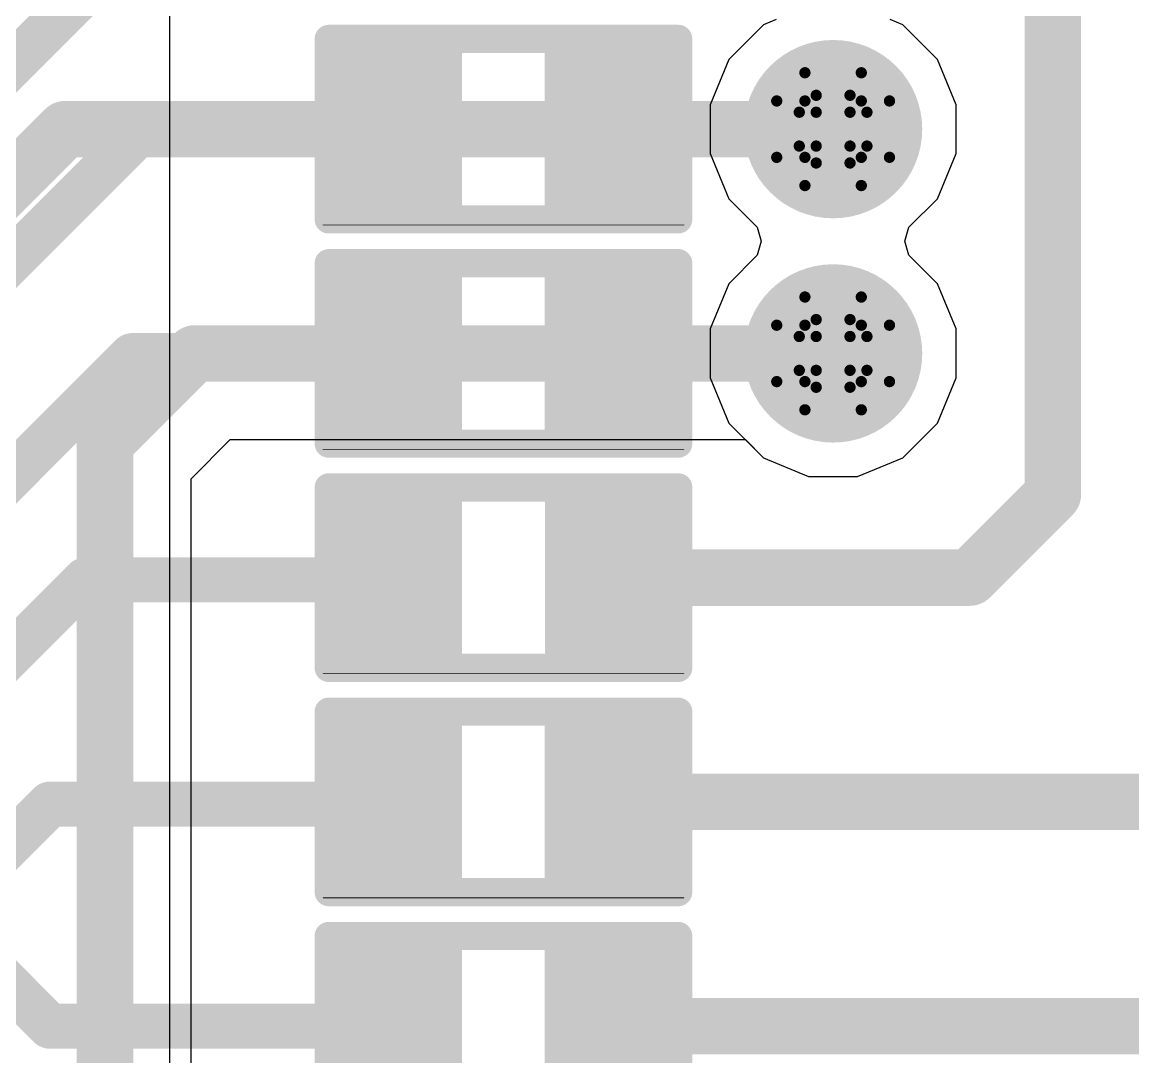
# Model space of a CAD drawing. Header units: inches. Extents: x -3 to 5259, y -3 to 5282.
# Drawn here: x 30.18 to 35.18, y 43.09 to 47.75 of the extents above; entities that cross this region are included whole.
import ezdxf

# ---------------------------------------------------------------- set-up
doc = ezdxf.new("R2010")
doc.units = ezdxf.units.IN
for name, color, linetype in [('Bottom Layer', 5, 'Continuous'), ('Bottom Solder', 6, 'Continuous'), ('Drill Drawing', 1, 'Continuous'), ('Layer 1', 16, 'Continuous'), ('Layer 2', 76, 'Continuous'), ('Top Layer', 1, 'Continuous'), ('Top Overlay', 2, 'Continuous'), ('Top Paste', 8, 'Continuous'), ('Top Solder', 216, 'Continuous'), ('Via Holes', 16, 'Continuous')]:
    doc.layers.add(name, color=color, linetype=linetype)

# ---------------------------------------------------------------- blocks, each defined once
blk = doc.blocks.new('R___0402_107')
at = {"layer": 'Top Layer'}
for points in [[(-0.6985, -0.3175), (-0.6985, 0.3175), (-0.2413, 0.3175), (-0.2413, -0.3175)], [(0.2413, -0.3175), (0.2413, 0.3175), (0.6985, 0.3175), (0.6985, -0.3175)]]:
    blk.add_hatch(color=1, dxfattribs=at).paths.add_polyline_path(points)
at = {"layer": 'Top Paste'}
for points in [[(-0.6985, -0.3175), (-0.6985, 0.3175), (-0.2413, 0.3175), (-0.2413, -0.3175)], [(0.2413, -0.3175), (0.2413, 0.3175), (0.6985, 0.3175), (0.6985, -0.3175)]]:
    blk.add_hatch(color=8, dxfattribs=at).paths.add_polyline_path(points)
at = {"layer": 'Top Solder'}
for points in [[(-0.7535, -0.3725), (-0.7535, 0.3725), (-0.1863, 0.3725), (-0.1863, -0.3725)], [(0.1863, -0.3725), (0.1863, 0.3725), (0.7535, 0.3725), (0.7535, -0.3725)]]:
    blk.add_hatch(color=216, dxfattribs=at).paths.add_polyline_path(points)
at = {"layer": 'Top Overlay'}
for points in [[(-0.7874, -0.4064, 0.127, 0.127, 0), (-0.7874, 0.4064, 0.127, 0.127, 0)], [(-0.7874, 0.4064, 0.127, 0.127, 0), (0.7874, 0.4064, 0.127, 0.127, 0)], [(0.7874, -0.4064, 0.127, 0.127, 0), (0.7874, 0.4064, 0.127, 0.127, 0)], [(-0.7874, -0.4064, 0.127, 0.127, 0), (0.7874, -0.4064, 0.127, 0.127, 0)], [(-0.8128, -0.4318, 0.00323, 0.00323, 0), (0.8128, -0.4318, 0.00323, 0.00323, 0)]]:
    blk.add_lwpolyline(points, format="xyseb", dxfattribs=at)
for points in [[(-0.8191, 0.4064, 0.0635, 0.0635, 1), (-0.7556, 0.4064, 0.0635, 0.0635, 1)], [(-0.8191, 0.4064, 0.0635, 0.0635, 1), (-0.7556, 0.4064, 0.0635, 0.0635, 1)], [(0.7556, 0.4064, 0.0635, 0.0635, 1), (0.8191, 0.4064, 0.0635, 0.0635, 1)], [(0.7556, 0.4064, 0.0635, 0.0635, 1), (0.8191, 0.4064, 0.0635, 0.0635, 1)], [(-0.8191, -0.4064, 0.0635, 0.0635, 1), (-0.7556, -0.4064, 0.0635, 0.0635, 1)], [(-0.8191, -0.4064, 0.0635, 0.0635, 1), (-0.7556, -0.4064, 0.0635, 0.0635, 1)], [(0.7556, -0.4064, 0.0635, 0.0635, 1), (0.8191, -0.4064, 0.0635, 0.0635, 1)], [(0.7556, -0.4064, 0.0635, 0.0635, 1), (0.8191, -0.4064, 0.0635, 0.0635, 1)], [(-0.8136, -0.4318, 0.00161, 0.00161, 1), (-0.812, -0.4318, 0.00161, 0.00161, 1)], [(0.812, -0.4318, 0.00161, 0.00161, 1), (0.8136, -0.4318, 0.00161, 0.00161, 1)]]:
    blk.add_lwpolyline(points, format="xyseb", close=True, dxfattribs=at)
blk = doc.blocks.new('R___0402_108')
at = {"layer": 'Top Layer'}
for points in [[(-0.6985, -0.3175), (-0.6985, 0.3175), (-0.2413, 0.3175), (-0.2413, -0.3175)], [(0.2413, -0.3175), (0.2413, 0.3175), (0.6985, 0.3175), (0.6985, -0.3175)]]:
    blk.add_hatch(color=1, dxfattribs=at).paths.add_polyline_path(points)
at = {"layer": 'Top Paste'}
for points in [[(-0.6985, -0.3175), (-0.6985, 0.3175), (-0.2413, 0.3175), (-0.2413, -0.3175)], [(0.2413, -0.3175), (0.2413, 0.3175), (0.6985, 0.3175), (0.6985, -0.3175)]]:
    blk.add_hatch(color=8, dxfattribs=at).paths.add_polyline_path(points)
at = {"layer": 'Top Solder'}
for points in [[(-0.7535, -0.3725), (-0.7535, 0.3725), (-0.1863, 0.3725), (-0.1863, -0.3725)], [(0.1863, -0.3725), (0.1863, 0.3725), (0.7535, 0.3725), (0.7535, -0.3725)]]:
    blk.add_hatch(color=216, dxfattribs=at).paths.add_polyline_path(points)
at = {"layer": 'Top Overlay'}
for points in [[(-0.7874, -0.4064, 0.127, 0.127, 0), (-0.7874, 0.4064, 0.127, 0.127, 0)], [(-0.7874, 0.4064, 0.127, 0.127, 0), (0.7874, 0.4064, 0.127, 0.127, 0)], [(0.7874, -0.4064, 0.127, 0.127, 0), (0.7874, 0.4064, 0.127, 0.127, 0)], [(-0.7874, -0.4064, 0.127, 0.127, 0), (0.7874, -0.4064, 0.127, 0.127, 0)], [(-0.8128, -0.4318, 0.00323, 0.00323, 0), (0.8128, -0.4318, 0.00323, 0.00323, 0)]]:
    blk.add_lwpolyline(points, format="xyseb", dxfattribs=at)
for points in [[(-0.8191, 0.4064, 0.0635, 0.0635, 1), (-0.7556, 0.4064, 0.0635, 0.0635, 1)], [(-0.8191, 0.4064, 0.0635, 0.0635, 1), (-0.7556, 0.4064, 0.0635, 0.0635, 1)], [(0.7556, 0.4064, 0.0635, 0.0635, 1), (0.8191, 0.4064, 0.0635, 0.0635, 1)], [(0.7556, 0.4064, 0.0635, 0.0635, 1), (0.8191, 0.4064, 0.0635, 0.0635, 1)], [(-0.8191, -0.4064, 0.0635, 0.0635, 1), (-0.7556, -0.4064, 0.0635, 0.0635, 1)], [(-0.8191, -0.4064, 0.0635, 0.0635, 1), (-0.7556, -0.4064, 0.0635, 0.0635, 1)], [(0.7556, -0.4064, 0.0635, 0.0635, 1), (0.8191, -0.4064, 0.0635, 0.0635, 1)], [(0.7556, -0.4064, 0.0635, 0.0635, 1), (0.8191, -0.4064, 0.0635, 0.0635, 1)], [(-0.8136, -0.4318, 0.00161, 0.00161, 1), (-0.812, -0.4318, 0.00161, 0.00161, 1)], [(0.812, -0.4318, 0.00161, 0.00161, 1), (0.8136, -0.4318, 0.00161, 0.00161, 1)]]:
    blk.add_lwpolyline(points, format="xyseb", close=True, dxfattribs=at)
blk = doc.blocks.new('R___0402_125')
at = {"layer": 'Top Layer'}
for points in [[(-0.6985, -0.3175), (-0.6985, 0.3175), (-0.2413, 0.3175), (-0.2413, -0.3175)], [(0.2413, -0.3175), (0.2413, 0.3175), (0.6985, 0.3175), (0.6985, -0.3175)]]:
    blk.add_hatch(color=1, dxfattribs=at).paths.add_polyline_path(points)
at = {"layer": 'Top Paste'}
for points in [[(-0.6985, -0.3175), (-0.6985, 0.3175), (-0.2413, 0.3175), (-0.2413, -0.3175)], [(0.2413, -0.3175), (0.2413, 0.3175), (0.6985, 0.3175), (0.6985, -0.3175)]]:
    blk.add_hatch(color=8, dxfattribs=at).paths.add_polyline_path(points)
at = {"layer": 'Top Solder'}
for points in [[(-0.7535, -0.3725), (-0.7535, 0.3725), (-0.1863, 0.3725), (-0.1863, -0.3725)], [(0.1863, -0.3725), (0.1863, 0.3725), (0.7535, 0.3725), (0.7535, -0.3725)]]:
    blk.add_hatch(color=216, dxfattribs=at).paths.add_polyline_path(points)
at = {"layer": 'Top Overlay'}
for points in [[(-0.7874, -0.4064, 0.127, 0.127, 0), (-0.7874, 0.4064, 0.127, 0.127, 0)], [(-0.7874, 0.4064, 0.127, 0.127, 0), (0.7874, 0.4064, 0.127, 0.127, 0)], [(0.7874, -0.4064, 0.127, 0.127, 0), (0.7874, 0.4064, 0.127, 0.127, 0)], [(-0.7874, -0.4064, 0.127, 0.127, 0), (0.7874, -0.4064, 0.127, 0.127, 0)], [(-0.8128, -0.4318, 0.00323, 0.00323, 0), (0.8128, -0.4318, 0.00323, 0.00323, 0)]]:
    blk.add_lwpolyline(points, format="xyseb", dxfattribs=at)
for points in [[(-0.8191, 0.4064, 0.0635, 0.0635, 1), (-0.7556, 0.4064, 0.0635, 0.0635, 1)], [(-0.8191, 0.4064, 0.0635, 0.0635, 1), (-0.7556, 0.4064, 0.0635, 0.0635, 1)], [(0.7556, 0.4064, 0.0635, 0.0635, 1), (0.8191, 0.4064, 0.0635, 0.0635, 1)], [(0.7556, 0.4064, 0.0635, 0.0635, 1), (0.8191, 0.4064, 0.0635, 0.0635, 1)], [(-0.8191, -0.4064, 0.0635, 0.0635, 1), (-0.7556, -0.4064, 0.0635, 0.0635, 1)], [(-0.8191, -0.4064, 0.0635, 0.0635, 1), (-0.7556, -0.4064, 0.0635, 0.0635, 1)], [(0.7556, -0.4064, 0.0635, 0.0635, 1), (0.8191, -0.4064, 0.0635, 0.0635, 1)], [(0.7556, -0.4064, 0.0635, 0.0635, 1), (0.8191, -0.4064, 0.0635, 0.0635, 1)], [(-0.8136, -0.4318, 0.00161, 0.00161, 1), (-0.812, -0.4318, 0.00161, 0.00161, 1)], [(0.812, -0.4318, 0.00161, 0.00161, 1), (0.8136, -0.4318, 0.00161, 0.00161, 1)]]:
    blk.add_lwpolyline(points, format="xyseb", close=True, dxfattribs=at)
blk = doc.blocks.new('R___0402_129')
at = {"layer": 'Top Layer'}
for points in [[(-0.6985, -0.3175), (-0.6985, 0.3175), (-0.2413, 0.3175), (-0.2413, -0.3175)], [(0.2413, -0.3175), (0.2413, 0.3175), (0.6985, 0.3175), (0.6985, -0.3175)]]:
    blk.add_hatch(color=1, dxfattribs=at).paths.add_polyline_path(points)
at = {"layer": 'Top Paste'}
for points in [[(-0.6985, -0.3175), (-0.6985, 0.3175), (-0.2413, 0.3175), (-0.2413, -0.3175)], [(0.2413, -0.3175), (0.2413, 0.3175), (0.6985, 0.3175), (0.6985, -0.3175)]]:
    blk.add_hatch(color=8, dxfattribs=at).paths.add_polyline_path(points)
at = {"layer": 'Top Solder'}
for points in [[(-0.7535, -0.3725), (-0.7535, 0.3725), (-0.1863, 0.3725), (-0.1863, -0.3725)], [(0.1863, -0.3725), (0.1863, 0.3725), (0.7535, 0.3725), (0.7535, -0.3725)]]:
    blk.add_hatch(color=216, dxfattribs=at).paths.add_polyline_path(points)
at = {"layer": 'Top Overlay'}
for points in [[(-0.7874, -0.4064, 0.127, 0.127, 0), (-0.7874, 0.4064, 0.127, 0.127, 0)], [(-0.7874, 0.4064, 0.127, 0.127, 0), (0.7874, 0.4064, 0.127, 0.127, 0)], [(0.7874, -0.4064, 0.127, 0.127, 0), (0.7874, 0.4064, 0.127, 0.127, 0)], [(-0.7874, -0.4064, 0.127, 0.127, 0), (0.7874, -0.4064, 0.127, 0.127, 0)], [(-0.8128, -0.4318, 0.00323, 0.00323, 0), (0.8128, -0.4318, 0.00323, 0.00323, 0)]]:
    blk.add_lwpolyline(points, format="xyseb", dxfattribs=at)
for points in [[(-0.8191, 0.4064, 0.0635, 0.0635, 1), (-0.7556, 0.4064, 0.0635, 0.0635, 1)], [(-0.8191, 0.4064, 0.0635, 0.0635, 1), (-0.7556, 0.4064, 0.0635, 0.0635, 1)], [(0.7556, 0.4064, 0.0635, 0.0635, 1), (0.8191, 0.4064, 0.0635, 0.0635, 1)], [(0.7556, 0.4064, 0.0635, 0.0635, 1), (0.8191, 0.4064, 0.0635, 0.0635, 1)], [(-0.8191, -0.4064, 0.0635, 0.0635, 1), (-0.7556, -0.4064, 0.0635, 0.0635, 1)], [(-0.8191, -0.4064, 0.0635, 0.0635, 1), (-0.7556, -0.4064, 0.0635, 0.0635, 1)], [(0.7556, -0.4064, 0.0635, 0.0635, 1), (0.8191, -0.4064, 0.0635, 0.0635, 1)], [(0.7556, -0.4064, 0.0635, 0.0635, 1), (0.8191, -0.4064, 0.0635, 0.0635, 1)], [(-0.8136, -0.4318, 0.00161, 0.00161, 1), (-0.812, -0.4318, 0.00161, 0.00161, 1)], [(0.812, -0.4318, 0.00161, 0.00161, 1), (0.8136, -0.4318, 0.00161, 0.00161, 1)]]:
    blk.add_lwpolyline(points, format="xyseb", close=True, dxfattribs=at)
blk = doc.blocks.new('R___0402_131')
at = {"layer": 'Top Layer'}
for points in [[(-0.6985, -0.3175), (-0.6985, 0.3175), (-0.2413, 0.3175), (-0.2413, -0.3175)], [(0.2413, -0.3175), (0.2413, 0.3175), (0.6985, 0.3175), (0.6985, -0.3175)]]:
    blk.add_hatch(color=1, dxfattribs=at).paths.add_polyline_path(points)
at = {"layer": 'Top Paste'}
for points in [[(-0.6985, -0.3175), (-0.6985, 0.3175), (-0.2413, 0.3175), (-0.2413, -0.3175)], [(0.2413, -0.3175), (0.2413, 0.3175), (0.6985, 0.3175), (0.6985, -0.3175)]]:
    blk.add_hatch(color=8, dxfattribs=at).paths.add_polyline_path(points)
at = {"layer": 'Top Solder'}
for points in [[(-0.7535, -0.3725), (-0.7535, 0.3725), (-0.1863, 0.3725), (-0.1863, -0.3725)], [(0.1863, -0.3725), (0.1863, 0.3725), (0.7535, 0.3725), (0.7535, -0.3725)]]:
    blk.add_hatch(color=216, dxfattribs=at).paths.add_polyline_path(points)
at = {"layer": 'Top Overlay'}
for points in [[(-0.7874, -0.4064, 0.127, 0.127, 0), (-0.7874, 0.4064, 0.127, 0.127, 0)], [(-0.7874, 0.4064, 0.127, 0.127, 0), (0.7874, 0.4064, 0.127, 0.127, 0)], [(0.7874, -0.4064, 0.127, 0.127, 0), (0.7874, 0.4064, 0.127, 0.127, 0)], [(-0.7874, -0.4064, 0.127, 0.127, 0), (0.7874, -0.4064, 0.127, 0.127, 0)], [(-0.8128, -0.4318, 0.00323, 0.00323, 0), (0.8128, -0.4318, 0.00323, 0.00323, 0)]]:
    blk.add_lwpolyline(points, format="xyseb", dxfattribs=at)
for points in [[(-0.8191, 0.4064, 0.0635, 0.0635, 1), (-0.7556, 0.4064, 0.0635, 0.0635, 1)], [(-0.8191, 0.4064, 0.0635, 0.0635, 1), (-0.7556, 0.4064, 0.0635, 0.0635, 1)], [(0.7556, 0.4064, 0.0635, 0.0635, 1), (0.8191, 0.4064, 0.0635, 0.0635, 1)], [(0.7556, 0.4064, 0.0635, 0.0635, 1), (0.8191, 0.4064, 0.0635, 0.0635, 1)], [(-0.8191, -0.4064, 0.0635, 0.0635, 1), (-0.7556, -0.4064, 0.0635, 0.0635, 1)], [(-0.8191, -0.4064, 0.0635, 0.0635, 1), (-0.7556, -0.4064, 0.0635, 0.0635, 1)], [(0.7556, -0.4064, 0.0635, 0.0635, 1), (0.8191, -0.4064, 0.0635, 0.0635, 1)], [(0.7556, -0.4064, 0.0635, 0.0635, 1), (0.8191, -0.4064, 0.0635, 0.0635, 1)], [(-0.8136, -0.4318, 0.00161, 0.00161, 1), (-0.812, -0.4318, 0.00161, 0.00161, 1)], [(0.812, -0.4318, 0.00161, 0.00161, 1), (0.8136, -0.4318, 0.00161, 0.00161, 1)]]:
    blk.add_lwpolyline(points, format="xyseb", close=True, dxfattribs=at)

msp = doc.modelspace()

# ---------------------------------------------------------------- hatches: boundary and pattern name
at = {"layer": 'Bottom Layer'}
h = msp.add_hatch(color=5, dxfattribs=at)
edge = h.paths.add_edge_path()
edge.add_arc((33.8328, 47.2638), 0.3, 0, 360)
h = msp.add_hatch(color=5, dxfattribs=at)
edge = h.paths.add_edge_path()
edge.add_arc((33.8328, 46.2538), 0.3, 0, 360)
at = {"layer": 'Bottom Solder'}
h = msp.add_hatch(color=6, dxfattribs=at)
edge = h.paths.add_edge_path()
edge.add_arc((33.8328, 47.2638), 0.4016, 0, 360)
h = msp.add_hatch(color=6, dxfattribs=at)
edge = h.paths.add_edge_path()
edge.add_arc((33.8328, 46.2538), 0.4016, 0, 360)
at = {"layer": 'Layer 1'}
h = msp.add_hatch(color=16, dxfattribs=at)
edge = h.paths.add_edge_path()
edge.add_arc((33.8328, 47.2638), 0.3, 0, 360)
h = msp.add_hatch(color=16, dxfattribs=at)
edge = h.paths.add_edge_path()
edge.add_arc((33.8328, 46.2538), 0.3, 0, 360)
at = {"layer": 'Layer 2'}
h = msp.add_hatch(color=76, dxfattribs=at)
edge = h.paths.add_edge_path()
edge.add_arc((33.8328, 47.2638), 0.3, 0, 360)
h = msp.add_hatch(color=76, dxfattribs=at)
edge = h.paths.add_edge_path()
edge.add_arc((33.8328, 46.2538), 0.3, 0, 360)
at = {"layer": 'Top Layer'}
h = msp.add_hatch(color=1, dxfattribs=at)
edge = h.paths.add_edge_path()
edge.add_arc((33.8328, 47.2638), 0.3, 0, 360)
h = msp.add_hatch(color=1, dxfattribs=at)
edge = h.paths.add_edge_path()
edge.add_arc((33.8328, 46.2538), 0.3, 0, 360)
at = {"layer": 'Top Solder'}
h = msp.add_hatch(color=216, dxfattribs=at)
edge = h.paths.add_edge_path()
edge.add_arc((33.8328, 47.2638), 0.4016, 0, 360)
h = msp.add_hatch(color=216, dxfattribs=at)
edge = h.paths.add_edge_path()
edge.add_arc((33.8328, 46.2538), 0.4016, 0, 360)
at = {"layer": 'Via Holes'}
h = msp.add_hatch(color=7, dxfattribs=at)
edge = h.paths.add_edge_path()
edge.add_arc((33.8328, 47.2638), 0.15, 0, 360)
h = msp.add_hatch(color=7, dxfattribs=at)
edge = h.paths.add_edge_path()
edge.add_arc((33.8328, 46.2538), 0.15, 0, 360)

# ---------------------------------------------------------------- linework, layer by layer
at = {"layer": 'Bottom Layer'}
for p, q in [((34.1466, 47.7335), (34.0898, 47.757)), ((34.3025, 47.5776), (34.1466, 47.7335)), ((34.3868, 47.374), (34.3025, 47.5776)), ((34.3868, 47.1536), (34.3868, 47.374)), ((34.3025, 46.95), (34.3868, 47.1536)), ((34.1744, 46.8219), (34.3025, 46.95)), ((34.1566, 46.7588), (34.1744, 46.8219)), ((34.1744, 46.6957), (34.1566, 46.7588)), ((34.3025, 46.5676), (34.1744, 46.6957)), ((34.3868, 46.364), (34.3025, 46.5676)), ((34.3868, 46.1436), (34.3868, 46.364)), ((34.3025, 45.94), (34.3868, 46.1436)), ((34.1466, 45.7842), (34.3025, 45.94)), ((30.9407, 45.6892), (31.1168, 45.8654)), ((31.1168, 45.8654), (33.4378, 45.8654)), ((33.4378, 45.8654), (33.519, 45.7842)), ((33.519, 45.7842), (33.7226, 45.6998)), ((33.943, 45.6998), (34.1466, 45.7842)), ((30.9407, 24.2403), (30.9407, 45.6892)), ((33.7226, 45.6998), (33.943, 45.6998))]:
    msp.add_line(p, q, dxfattribs=at)
for points in [[(29.845, 46.7366, 0.254, 0.254, 0), (30.3722, 47.2638, 0.254, 0.254, 0)], [(30.3722, 47.2638, 0.254, 0.254, 0), (33.8328, 47.2638, 0.254, 0.254, 0)], [(33.8328, 47.2638, 0.254, 0.254, 0), (33.909, 47.2638, 0.254, 0.254, 0)], [(30.5522, 45.8501, 0.254, 0.254, 0), (30.9559, 46.2538, 0.254, 0.254, 0)], [(30.9559, 46.2538, 0.254, 0.254, 0), (33.8328, 46.2538, 0.254, 0.254, 0)], [(33.8328, 46.2538, 0.254, 0.254, 0), (33.909, 46.2538, 0.254, 0.254, 0)], [(30.5522, 24.2403, 0.254, 0.254, 0), (30.5522, 45.8501, 0.254, 0.254, 0)]]:
    msp.add_lwpolyline(points, format="xyseb", dxfattribs=at)
for points in [[(30.3087, 47.2638, 0.127, 0.127, 1), (30.4357, 47.2638, 0.127, 0.127, 1)], [(30.3087, 47.2638, 0.127, 0.127, 1), (30.4357, 47.2638, 0.127, 0.127, 1)], [(33.7693, 47.2638, 0.127, 0.127, 1), (33.8963, 47.2638, 0.127, 0.127, 1)], [(33.7693, 47.2638, 0.127, 0.127, 1), (33.8963, 47.2638, 0.127, 0.127, 1)], [(33.8455, 47.2638, 0.127, 0.127, 1), (33.9725, 47.2638, 0.127, 0.127, 1)], [(30.8924, 46.2538, 0.127, 0.127, 1), (31.0194, 46.2538, 0.127, 0.127, 1)], [(30.8924, 46.2538, 0.127, 0.127, 1), (31.0194, 46.2538, 0.127, 0.127, 1)], [(33.7693, 46.2538, 0.127, 0.127, 1), (33.8963, 46.2538, 0.127, 0.127, 1)], [(33.7693, 46.2538, 0.127, 0.127, 1), (33.8963, 46.2538, 0.127, 0.127, 1)], [(33.8455, 46.2538, 0.127, 0.127, 1), (33.9725, 46.2538, 0.127, 0.127, 1)], [(30.4887, 45.8501, 0.127, 0.127, 1), (30.6157, 45.8501, 0.127, 0.127, 1)], [(30.4887, 45.8501, 0.127, 0.127, 1), (30.6157, 45.8501, 0.127, 0.127, 1)]]:
    msp.add_lwpolyline(points, format="xyseb", close=True, dxfattribs=at)
at = {"layer": 'Drill Drawing'}
for points in [[(33.7058, 47.3908, 0.0508, 0.0508, 0), (33.7058, 47.5178, 0.0508, 0.0508, 0)], [(33.7058, 47.5178, 0.0508, 0.0508, 0), (33.9598, 47.5178, 0.0508, 0.0508, 0)], [(33.9598, 47.3908, 0.0508, 0.0508, 0), (33.9598, 47.5178, 0.0508, 0.0508, 0)], [(33.7566, 47.34, 0.0508, 0.0508, 0), (33.7566, 47.4162, 0.0508, 0.0508, 0)], [(33.7566, 47.4162, 0.0508, 0.0508, 0), (33.909, 47.4162, 0.0508, 0.0508, 0)], [(33.909, 47.34, 0.0508, 0.0508, 0), (33.909, 47.4162, 0.0508, 0.0508, 0)], [(33.5788, 47.1368, 0.0508, 0.0508, 0), (33.5788, 47.3908, 0.0508, 0.0508, 0)], [(33.5788, 47.3908, 0.0508, 0.0508, 0), (33.7058, 47.3908, 0.0508, 0.0508, 0)], [(33.9598, 47.3908, 0.0508, 0.0508, 0), (34.0868, 47.3908, 0.0508, 0.0508, 0)], [(34.0868, 47.1368, 0.0508, 0.0508, 0), (34.0868, 47.3908, 0.0508, 0.0508, 0)], [(33.6804, 47.1876, 0.0508, 0.0508, 0), (33.6804, 47.34, 0.0508, 0.0508, 0)], [(33.6804, 47.34, 0.0508, 0.0508, 0), (33.7566, 47.34, 0.0508, 0.0508, 0)], [(33.909, 47.34, 0.0508, 0.0508, 0), (33.9852, 47.34, 0.0508, 0.0508, 0)], [(33.9852, 47.1876, 0.0508, 0.0508, 0), (33.9852, 47.34, 0.0508, 0.0508, 0)], [(33.6804, 47.1876, 0.0508, 0.0508, 0), (33.7566, 47.1876, 0.0508, 0.0508, 0)], [(33.7566, 47.1114, 0.0508, 0.0508, 0), (33.7566, 47.1876, 0.0508, 0.0508, 0)], [(33.909, 47.1876, 0.0508, 0.0508, 0), (33.9852, 47.1876, 0.0508, 0.0508, 0)], [(33.909, 47.1114, 0.0508, 0.0508, 0), (33.909, 47.1876, 0.0508, 0.0508, 0)], [(33.5788, 47.1368, 0.0508, 0.0508, 0), (33.7058, 47.1368, 0.0508, 0.0508, 0)], [(33.7058, 47.0098, 0.0508, 0.0508, 0), (33.7058, 47.1368, 0.0508, 0.0508, 0)], [(33.7566, 47.1114, 0.0508, 0.0508, 0), (33.909, 47.1114, 0.0508, 0.0508, 0)], [(33.9598, 47.1368, 0.0508, 0.0508, 0), (34.0868, 47.1368, 0.0508, 0.0508, 0)], [(33.9598, 47.0098, 0.0508, 0.0508, 0), (33.9598, 47.1368, 0.0508, 0.0508, 0)], [(33.7058, 47.0098, 0.0508, 0.0508, 0), (33.9598, 47.0098, 0.0508, 0.0508, 0)], [(33.7058, 46.3808, 0.0508, 0.0508, 0), (33.7058, 46.5078, 0.0508, 0.0508, 0)], [(33.7058, 46.5078, 0.0508, 0.0508, 0), (33.9598, 46.5078, 0.0508, 0.0508, 0)], [(33.9598, 46.3808, 0.0508, 0.0508, 0), (33.9598, 46.5078, 0.0508, 0.0508, 0)], [(33.5788, 46.1268, 0.0508, 0.0508, 0), (33.5788, 46.3808, 0.0508, 0.0508, 0)], [(33.5788, 46.3808, 0.0508, 0.0508, 0), (33.7058, 46.3808, 0.0508, 0.0508, 0)], [(33.7566, 46.33, 0.0508, 0.0508, 0), (33.7566, 46.4062, 0.0508, 0.0508, 0)], [(33.7566, 46.4062, 0.0508, 0.0508, 0), (33.909, 46.4062, 0.0508, 0.0508, 0)], [(33.909, 46.33, 0.0508, 0.0508, 0), (33.909, 46.4062, 0.0508, 0.0508, 0)], [(33.9598, 46.3808, 0.0508, 0.0508, 0), (34.0868, 46.3808, 0.0508, 0.0508, 0)], [(34.0868, 46.1268, 0.0508, 0.0508, 0), (34.0868, 46.3808, 0.0508, 0.0508, 0)], [(33.6804, 46.1776, 0.0508, 0.0508, 0), (33.6804, 46.33, 0.0508, 0.0508, 0)], [(33.6804, 46.33, 0.0508, 0.0508, 0), (33.7566, 46.33, 0.0508, 0.0508, 0)], [(33.909, 46.33, 0.0508, 0.0508, 0), (33.9852, 46.33, 0.0508, 0.0508, 0)], [(33.9852, 46.1776, 0.0508, 0.0508, 0), (33.9852, 46.33, 0.0508, 0.0508, 0)], [(33.6804, 46.1776, 0.0508, 0.0508, 0), (33.7566, 46.1776, 0.0508, 0.0508, 0)], [(33.7566, 46.1014, 0.0508, 0.0508, 0), (33.7566, 46.1776, 0.0508, 0.0508, 0)], [(33.909, 46.1776, 0.0508, 0.0508, 0), (33.9852, 46.1776, 0.0508, 0.0508, 0)], [(33.909, 46.1014, 0.0508, 0.0508, 0), (33.909, 46.1776, 0.0508, 0.0508, 0)], [(33.5788, 46.1268, 0.0508, 0.0508, 0), (33.7058, 46.1268, 0.0508, 0.0508, 0)], [(33.7058, 45.9998, 0.0508, 0.0508, 0), (33.7058, 46.1268, 0.0508, 0.0508, 0)], [(33.9598, 46.1268, 0.0508, 0.0508, 0), (34.0868, 46.1268, 0.0508, 0.0508, 0)], [(33.9598, 45.9998, 0.0508, 0.0508, 0), (33.9598, 46.1268, 0.0508, 0.0508, 0)], [(33.7566, 46.1014, 0.0508, 0.0508, 0), (33.909, 46.1014, 0.0508, 0.0508, 0)], [(33.7058, 45.9998, 0.0508, 0.0508, 0), (33.9598, 45.9998, 0.0508, 0.0508, 0)]]:
    msp.add_lwpolyline(points, format="xyseb", dxfattribs=at)
for points in [[(33.6931, 47.5178, 0.0254, 0.0254, 1), (33.7185, 47.5178, 0.0254, 0.0254, 1)], [(33.6931, 47.5178, 0.0254, 0.0254, 1), (33.7185, 47.5178, 0.0254, 0.0254, 1)], [(33.9471, 47.5178, 0.0254, 0.0254, 1), (33.9725, 47.5178, 0.0254, 0.0254, 1)], [(33.9471, 47.5178, 0.0254, 0.0254, 1), (33.9725, 47.5178, 0.0254, 0.0254, 1)], [(33.7439, 47.4162, 0.0254, 0.0254, 1), (33.7693, 47.4162, 0.0254, 0.0254, 1)], [(33.7439, 47.4162, 0.0254, 0.0254, 1), (33.7693, 47.4162, 0.0254, 0.0254, 1)], [(33.8963, 47.4162, 0.0254, 0.0254, 1), (33.9217, 47.4162, 0.0254, 0.0254, 1)], [(33.8963, 47.4162, 0.0254, 0.0254, 1), (33.9217, 47.4162, 0.0254, 0.0254, 1)], [(33.5661, 47.3908, 0.0254, 0.0254, 1), (33.5915, 47.3908, 0.0254, 0.0254, 1)], [(33.5661, 47.3908, 0.0254, 0.0254, 1), (33.5915, 47.3908, 0.0254, 0.0254, 1)], [(33.6931, 47.3908, 0.0254, 0.0254, 1), (33.7185, 47.3908, 0.0254, 0.0254, 1)], [(33.6931, 47.3908, 0.0254, 0.0254, 1), (33.7185, 47.3908, 0.0254, 0.0254, 1)], [(33.9471, 47.3908, 0.0254, 0.0254, 1), (33.9725, 47.3908, 0.0254, 0.0254, 1)], [(33.9471, 47.3908, 0.0254, 0.0254, 1), (33.9725, 47.3908, 0.0254, 0.0254, 1)], [(34.0741, 47.3908, 0.0254, 0.0254, 1), (34.0995, 47.3908, 0.0254, 0.0254, 1)], [(34.0741, 47.3908, 0.0254, 0.0254, 1), (34.0995, 47.3908, 0.0254, 0.0254, 1)], [(33.6677, 47.34, 0.0254, 0.0254, 1), (33.6931, 47.34, 0.0254, 0.0254, 1)], [(33.6677, 47.34, 0.0254, 0.0254, 1), (33.6931, 47.34, 0.0254, 0.0254, 1)], [(33.7439, 47.34, 0.0254, 0.0254, 1), (33.7693, 47.34, 0.0254, 0.0254, 1)], [(33.7439, 47.34, 0.0254, 0.0254, 1), (33.7693, 47.34, 0.0254, 0.0254, 1)], [(33.8963, 47.34, 0.0254, 0.0254, 1), (33.9217, 47.34, 0.0254, 0.0254, 1)], [(33.8963, 47.34, 0.0254, 0.0254, 1), (33.9217, 47.34, 0.0254, 0.0254, 1)], [(33.9725, 47.34, 0.0254, 0.0254, 1), (33.9979, 47.34, 0.0254, 0.0254, 1)], [(33.9725, 47.34, 0.0254, 0.0254, 1), (33.9979, 47.34, 0.0254, 0.0254, 1)], [(33.6677, 47.1876, 0.0254, 0.0254, 1), (33.6931, 47.1876, 0.0254, 0.0254, 1)], [(33.6677, 47.1876, 0.0254, 0.0254, 1), (33.6931, 47.1876, 0.0254, 0.0254, 1)], [(33.7439, 47.1876, 0.0254, 0.0254, 1), (33.7693, 47.1876, 0.0254, 0.0254, 1)], [(33.7439, 47.1876, 0.0254, 0.0254, 1), (33.7693, 47.1876, 0.0254, 0.0254, 1)], [(33.8963, 47.1876, 0.0254, 0.0254, 1), (33.9217, 47.1876, 0.0254, 0.0254, 1)], [(33.8963, 47.1876, 0.0254, 0.0254, 1), (33.9217, 47.1876, 0.0254, 0.0254, 1)], [(33.9725, 47.1876, 0.0254, 0.0254, 1), (33.9979, 47.1876, 0.0254, 0.0254, 1)], [(33.9725, 47.1876, 0.0254, 0.0254, 1), (33.9979, 47.1876, 0.0254, 0.0254, 1)], [(33.5661, 47.1368, 0.0254, 0.0254, 1), (33.5915, 47.1368, 0.0254, 0.0254, 1)], [(33.5661, 47.1368, 0.0254, 0.0254, 1), (33.5915, 47.1368, 0.0254, 0.0254, 1)], [(33.6931, 47.1368, 0.0254, 0.0254, 1), (33.7185, 47.1368, 0.0254, 0.0254, 1)], [(33.6931, 47.1368, 0.0254, 0.0254, 1), (33.7185, 47.1368, 0.0254, 0.0254, 1)], [(33.7439, 47.1114, 0.0254, 0.0254, 1), (33.7693, 47.1114, 0.0254, 0.0254, 1)], [(33.7439, 47.1114, 0.0254, 0.0254, 1), (33.7693, 47.1114, 0.0254, 0.0254, 1)], [(33.8963, 47.1114, 0.0254, 0.0254, 1), (33.9217, 47.1114, 0.0254, 0.0254, 1)], [(33.8963, 47.1114, 0.0254, 0.0254, 1), (33.9217, 47.1114, 0.0254, 0.0254, 1)], [(33.9471, 47.1368, 0.0254, 0.0254, 1), (33.9725, 47.1368, 0.0254, 0.0254, 1)], [(33.9471, 47.1368, 0.0254, 0.0254, 1), (33.9725, 47.1368, 0.0254, 0.0254, 1)], [(34.0741, 47.1368, 0.0254, 0.0254, 1), (34.0995, 47.1368, 0.0254, 0.0254, 1)], [(34.0741, 47.1368, 0.0254, 0.0254, 1), (34.0995, 47.1368, 0.0254, 0.0254, 1)], [(33.6931, 47.0098, 0.0254, 0.0254, 1), (33.7185, 47.0098, 0.0254, 0.0254, 1)], [(33.6931, 47.0098, 0.0254, 0.0254, 1), (33.7185, 47.0098, 0.0254, 0.0254, 1)], [(33.9471, 47.0098, 0.0254, 0.0254, 1), (33.9725, 47.0098, 0.0254, 0.0254, 1)], [(33.9471, 47.0098, 0.0254, 0.0254, 1), (33.9725, 47.0098, 0.0254, 0.0254, 1)], [(33.6931, 46.5078, 0.0254, 0.0254, 1), (33.7185, 46.5078, 0.0254, 0.0254, 1)], [(33.6931, 46.5078, 0.0254, 0.0254, 1), (33.7185, 46.5078, 0.0254, 0.0254, 1)], [(33.9471, 46.5078, 0.0254, 0.0254, 1), (33.9725, 46.5078, 0.0254, 0.0254, 1)], [(33.9471, 46.5078, 0.0254, 0.0254, 1), (33.9725, 46.5078, 0.0254, 0.0254, 1)], [(33.5661, 46.3808, 0.0254, 0.0254, 1), (33.5915, 46.3808, 0.0254, 0.0254, 1)], [(33.5661, 46.3808, 0.0254, 0.0254, 1), (33.5915, 46.3808, 0.0254, 0.0254, 1)], [(33.6931, 46.3808, 0.0254, 0.0254, 1), (33.7185, 46.3808, 0.0254, 0.0254, 1)], [(33.6931, 46.3808, 0.0254, 0.0254, 1), (33.7185, 46.3808, 0.0254, 0.0254, 1)], [(33.7439, 46.4062, 0.0254, 0.0254, 1), (33.7693, 46.4062, 0.0254, 0.0254, 1)], [(33.7439, 46.4062, 0.0254, 0.0254, 1), (33.7693, 46.4062, 0.0254, 0.0254, 1)], [(33.8963, 46.4062, 0.0254, 0.0254, 1), (33.9217, 46.4062, 0.0254, 0.0254, 1)], [(33.8963, 46.4062, 0.0254, 0.0254, 1), (33.9217, 46.4062, 0.0254, 0.0254, 1)], [(33.9471, 46.3808, 0.0254, 0.0254, 1), (33.9725, 46.3808, 0.0254, 0.0254, 1)], [(33.9471, 46.3808, 0.0254, 0.0254, 1), (33.9725, 46.3808, 0.0254, 0.0254, 1)], [(34.0741, 46.3808, 0.0254, 0.0254, 1), (34.0995, 46.3808, 0.0254, 0.0254, 1)], [(34.0741, 46.3808, 0.0254, 0.0254, 1), (34.0995, 46.3808, 0.0254, 0.0254, 1)], [(33.6677, 46.33, 0.0254, 0.0254, 1), (33.6931, 46.33, 0.0254, 0.0254, 1)], [(33.6677, 46.33, 0.0254, 0.0254, 1), (33.6931, 46.33, 0.0254, 0.0254, 1)], [(33.7439, 46.33, 0.0254, 0.0254, 1), (33.7693, 46.33, 0.0254, 0.0254, 1)], [(33.7439, 46.33, 0.0254, 0.0254, 1), (33.7693, 46.33, 0.0254, 0.0254, 1)], [(33.8963, 46.33, 0.0254, 0.0254, 1), (33.9217, 46.33, 0.0254, 0.0254, 1)], [(33.8963, 46.33, 0.0254, 0.0254, 1), (33.9217, 46.33, 0.0254, 0.0254, 1)], [(33.9725, 46.33, 0.0254, 0.0254, 1), (33.9979, 46.33, 0.0254, 0.0254, 1)], [(33.9725, 46.33, 0.0254, 0.0254, 1), (33.9979, 46.33, 0.0254, 0.0254, 1)], [(33.6677, 46.1776, 0.0254, 0.0254, 1), (33.6931, 46.1776, 0.0254, 0.0254, 1)], [(33.6677, 46.1776, 0.0254, 0.0254, 1), (33.6931, 46.1776, 0.0254, 0.0254, 1)], [(33.7439, 46.1776, 0.0254, 0.0254, 1), (33.7693, 46.1776, 0.0254, 0.0254, 1)], [(33.7439, 46.1776, 0.0254, 0.0254, 1), (33.7693, 46.1776, 0.0254, 0.0254, 1)], [(33.8963, 46.1776, 0.0254, 0.0254, 1), (33.9217, 46.1776, 0.0254, 0.0254, 1)], [(33.8963, 46.1776, 0.0254, 0.0254, 1), (33.9217, 46.1776, 0.0254, 0.0254, 1)], [(33.9725, 46.1776, 0.0254, 0.0254, 1), (33.9979, 46.1776, 0.0254, 0.0254, 1)], [(33.9725, 46.1776, 0.0254, 0.0254, 1), (33.9979, 46.1776, 0.0254, 0.0254, 1)], [(33.5661, 46.1268, 0.0254, 0.0254, 1), (33.5915, 46.1268, 0.0254, 0.0254, 1)], [(33.5661, 46.1268, 0.0254, 0.0254, 1), (33.5915, 46.1268, 0.0254, 0.0254, 1)], [(33.6931, 46.1268, 0.0254, 0.0254, 1), (33.7185, 46.1268, 0.0254, 0.0254, 1)], [(33.6931, 46.1268, 0.0254, 0.0254, 1), (33.7185, 46.1268, 0.0254, 0.0254, 1)], [(33.9471, 46.1268, 0.0254, 0.0254, 1), (33.9725, 46.1268, 0.0254, 0.0254, 1)], [(33.9471, 46.1268, 0.0254, 0.0254, 1), (33.9725, 46.1268, 0.0254, 0.0254, 1)], [(34.0741, 46.1268, 0.0254, 0.0254, 1), (34.0995, 46.1268, 0.0254, 0.0254, 1)], [(34.0741, 46.1268, 0.0254, 0.0254, 1), (34.0995, 46.1268, 0.0254, 0.0254, 1)], [(33.7439, 46.1014, 0.0254, 0.0254, 1), (33.7693, 46.1014, 0.0254, 0.0254, 1)], [(33.7439, 46.1014, 0.0254, 0.0254, 1), (33.7693, 46.1014, 0.0254, 0.0254, 1)], [(33.8963, 46.1014, 0.0254, 0.0254, 1), (33.9217, 46.1014, 0.0254, 0.0254, 1)], [(33.8963, 46.1014, 0.0254, 0.0254, 1), (33.9217, 46.1014, 0.0254, 0.0254, 1)], [(33.6931, 45.9998, 0.0254, 0.0254, 1), (33.7185, 45.9998, 0.0254, 0.0254, 1)], [(33.6931, 45.9998, 0.0254, 0.0254, 1), (33.7185, 45.9998, 0.0254, 0.0254, 1)], [(33.9471, 45.9998, 0.0254, 0.0254, 1), (33.9725, 45.9998, 0.0254, 0.0254, 1)], [(33.9471, 45.9998, 0.0254, 0.0254, 1), (33.9725, 45.9998, 0.0254, 0.0254, 1)]]:
    msp.add_lwpolyline(points, format="xyseb", close=True, dxfattribs=at)
at = {"layer": 'Layer 1'}
for p, q in [((33.5758, 47.757), (33.519, 47.7335)), ((34.1466, 47.7335), (34.0898, 47.757)), ((33.519, 47.7335), (33.3631, 47.5776)), ((34.3025, 47.5776), (34.1466, 47.7335)), ((33.3631, 47.5776), (33.2788, 47.374)), ((34.3868, 47.374), (34.3025, 47.5776)), ((33.2788, 47.374), (33.2788, 47.1536)), ((34.3868, 47.1536), (34.3868, 47.374)), ((33.2788, 47.1536), (33.3631, 46.95)), ((34.3025, 46.95), (34.3868, 47.1536)), ((33.3631, 46.95), (33.4912, 46.8219)), ((34.1744, 46.8219), (34.3025, 46.95)), ((33.4912, 46.8219), (33.509, 46.7588)), ((34.1566, 46.7588), (34.1744, 46.8219)), ((33.509, 46.7588), (33.4912, 46.6957)), ((34.1744, 46.6957), (34.1566, 46.7588)), ((33.4912, 46.6957), (33.3631, 46.5676)), ((34.3025, 46.5676), (34.1744, 46.6957)), ((33.3631, 46.5676), (33.2788, 46.364)), ((34.3868, 46.364), (34.3025, 46.5676)), ((33.2788, 46.364), (33.2788, 46.1436)), ((34.3868, 46.1436), (34.3868, 46.364)), ((33.2788, 46.1436), (33.3631, 45.94)), ((34.3025, 45.94), (34.3868, 46.1436)), ((33.3631, 45.94), (33.519, 45.7842)), ((34.1466, 45.7842), (34.3025, 45.94)), ((33.519, 45.7842), (33.7226, 45.6998)), ((33.943, 45.6998), (34.1466, 45.7842)), ((33.7226, 45.6998), (33.943, 45.6998))]:
    msp.add_line(p, q, dxfattribs=at)
at = {"layer": 'Layer 2'}
for p, q in [((33.5758, 47.757), (33.519, 47.7335)), ((34.1466, 47.7335), (34.0898, 47.757)), ((33.519, 47.7335), (33.3631, 47.5776)), ((34.3025, 47.5776), (34.1466, 47.7335)), ((33.3631, 47.5776), (33.2788, 47.374)), ((34.3868, 47.374), (34.3025, 47.5776)), ((33.2788, 47.374), (33.2788, 47.1536)), ((34.3868, 47.1536), (34.3868, 47.374)), ((33.2788, 47.1536), (33.3631, 46.95)), ((34.3025, 46.95), (34.3868, 47.1536)), ((33.3631, 46.95), (33.4912, 46.8219)), ((34.1744, 46.8219), (34.3025, 46.95)), ((33.4912, 46.8219), (33.509, 46.7588)), ((34.1566, 46.7588), (34.1744, 46.8219)), ((33.509, 46.7588), (33.4912, 46.6957)), ((34.1744, 46.6957), (34.1566, 46.7588)), ((33.4912, 46.6957), (33.3631, 46.5676)), ((34.3025, 46.5676), (34.1744, 46.6957)), ((33.3631, 46.5676), (33.2788, 46.364)), ((34.3868, 46.364), (34.3025, 46.5676)), ((33.2788, 46.364), (33.2788, 46.1436)), ((34.3868, 46.1436), (34.3868, 46.364)), ((33.2788, 46.1436), (33.3631, 45.94)), ((34.3025, 45.94), (34.3868, 46.1436)), ((33.3631, 45.94), (33.519, 45.7842)), ((34.1466, 45.7842), (34.3025, 45.94)), ((33.519, 45.7842), (33.7226, 45.6998)), ((33.943, 45.6998), (34.1466, 45.7842)), ((33.7226, 45.6998), (33.943, 45.6998))]:
    msp.add_line(p, q, dxfattribs=at)
at = {"layer": 'Top Layer'}
msp.add_line((30.8439, 41.2908), (30.8441, 50.3685), dxfattribs=at)
for points in [[(34.8234, 45.6184, 0.254, 0.254, 0), (34.8234, 50.8493, 0.254, 0.254, 0)], [(28.5543, 45.9738, 0.2032, 0.2032, 0), (30.8441, 48.2636, 0.2032, 0.2032, 0)], [(32.8175, 47.2638, 0.254, 0.254, 0), (33.8328, 47.2638, 0.254, 0.254, 0)], [(28.9344, 45.4738, 0.2032, 0.2032, 0), (30.7143, 47.2537, 0.2032, 0.2032, 0)], [(30.7143, 47.2537, 0.2032, 0.2032, 0), (31.8777, 47.2537, 0.2032, 0.2032, 0)], [(29.4043, 44.9738, 0.2032, 0.2032, 0), (30.6742, 46.2437, 0.2032, 0.2032, 0)], [(30.6742, 46.2437, 0.2032, 0.2032, 0), (31.8777, 46.2437, 0.2032, 0.2032, 0)], [(32.8175, 46.2538, 0.254, 0.254, 0), (33.8328, 46.2538, 0.254, 0.254, 0)], [(34.4489, 45.2439, 0.254, 0.254, 0), (34.8234, 45.6184, 0.254, 0.254, 0)], [(29.7043, 44.4738, 0.2032, 0.2032, 0), (30.4642, 45.2337, 0.2032, 0.2032, 0)], [(30.4642, 45.2337, 0.2032, 0.2032, 0), (31.8777, 45.2337, 0.2032, 0.2032, 0)], [(32.8176, 45.2439, 0.254, 0.254, 0), (34.4489, 45.2439, 0.254, 0.254, 0)], [(32.8175, 44.2338, 0.254, 0.254, 0), (37.0874, 44.2338, 0.254, 0.254, 0)], [(30.0543, 43.9738, 0.2032, 0.2032, 0), (30.3042, 44.2237, 0.2032, 0.2032, 0)], [(30.3042, 44.2237, 0.2032, 0.2032, 0), (31.8777, 44.2237, 0.2032, 0.2032, 0)], [(30.0543, 43.4738, 0.2032, 0.2032, 0), (30.3042, 43.2238, 0.2032, 0.2032, 0)], [(32.8175, 43.2238, 0.254, 0.254, 0), (39.6239, 43.2238, 0.254, 0.254, 0)], [(30.3042, 43.2238, 0.2032, 0.2032, 0), (31.8777, 43.2238, 0.2032, 0.2032, 0)]]:
    msp.add_lwpolyline(points, format="xyseb", dxfattribs=at)
for points in [[(32.754, 47.2638, 0.127, 0.127, 1), (32.881, 47.2638, 0.127, 0.127, 1)], [(33.7693, 47.2638, 0.127, 0.127, 1), (33.8963, 47.2638, 0.127, 0.127, 1)], [(30.6635, 47.2537, 0.1016, 0.1016, 1), (30.7651, 47.2537, 0.1016, 0.1016, 1)], [(30.6635, 47.2537, 0.1016, 0.1016, 1), (30.7651, 47.2537, 0.1016, 0.1016, 1)], [(31.8269, 47.2537, 0.1016, 0.1016, 1), (31.9285, 47.2537, 0.1016, 0.1016, 1)], [(30.6234, 46.2437, 0.1016, 0.1016, 1), (30.725, 46.2437, 0.1016, 0.1016, 1)], [(30.6234, 46.2437, 0.1016, 0.1016, 1), (30.725, 46.2437, 0.1016, 0.1016, 1)], [(31.8269, 46.2437, 0.1016, 0.1016, 1), (31.9285, 46.2437, 0.1016, 0.1016, 1)], [(32.754, 46.2538, 0.127, 0.127, 1), (32.881, 46.2538, 0.127, 0.127, 1)], [(33.7693, 46.2538, 0.127, 0.127, 1), (33.8963, 46.2538, 0.127, 0.127, 1)], [(34.7599, 45.6184, 0.127, 0.127, 1), (34.8869, 45.6184, 0.127, 0.127, 1)], [(34.7599, 45.6184, 0.127, 0.127, 1), (34.8869, 45.6184, 0.127, 0.127, 1)], [(30.4134, 45.2337, 0.1016, 0.1016, 1), (30.515, 45.2337, 0.1016, 0.1016, 1)], [(30.4134, 45.2337, 0.1016, 0.1016, 1), (30.515, 45.2337, 0.1016, 0.1016, 1)], [(31.8269, 45.2337, 0.1016, 0.1016, 1), (31.9285, 45.2337, 0.1016, 0.1016, 1)], [(32.7541, 45.2439, 0.127, 0.127, 1), (32.8811, 45.2439, 0.127, 0.127, 1)], [(34.3854, 45.2439, 0.127, 0.127, 1), (34.5124, 45.2439, 0.127, 0.127, 1)], [(34.3854, 45.2439, 0.127, 0.127, 1), (34.5124, 45.2439, 0.127, 0.127, 1)], [(32.754, 44.2338, 0.127, 0.127, 1), (32.881, 44.2338, 0.127, 0.127, 1)], [(30.2534, 44.2237, 0.1016, 0.1016, 1), (30.355, 44.2237, 0.1016, 0.1016, 1)], [(30.2534, 44.2237, 0.1016, 0.1016, 1), (30.355, 44.2237, 0.1016, 0.1016, 1)], [(31.8269, 44.2237, 0.1016, 0.1016, 1), (31.9285, 44.2237, 0.1016, 0.1016, 1)], [(32.754, 43.2238, 0.127, 0.127, 1), (32.881, 43.2238, 0.127, 0.127, 1)], [(30.2534, 43.2238, 0.1016, 0.1016, 1), (30.355, 43.2238, 0.1016, 0.1016, 1)], [(30.2534, 43.2238, 0.1016, 0.1016, 1), (30.355, 43.2238, 0.1016, 0.1016, 1)], [(31.8269, 43.2238, 0.1016, 0.1016, 1), (31.9285, 43.2238, 0.1016, 0.1016, 1)]]:
    msp.add_lwpolyline(points, format="xyseb", close=True, dxfattribs=at)

# ---------------------------------------------------------------- block references
for name, p in [('R___0402_125', (32.3476, 47.2638)), ('R___0402_129', (32.3476, 46.2538)), ('R___0402_131', (32.3477, 45.2439)), ('R___0402_107', (32.3476, 44.2338)), ('R___0402_108', (32.3476, 43.2238))]:
    msp.add_blockref(name, p)

doc.saveas('drawing.dxf')
